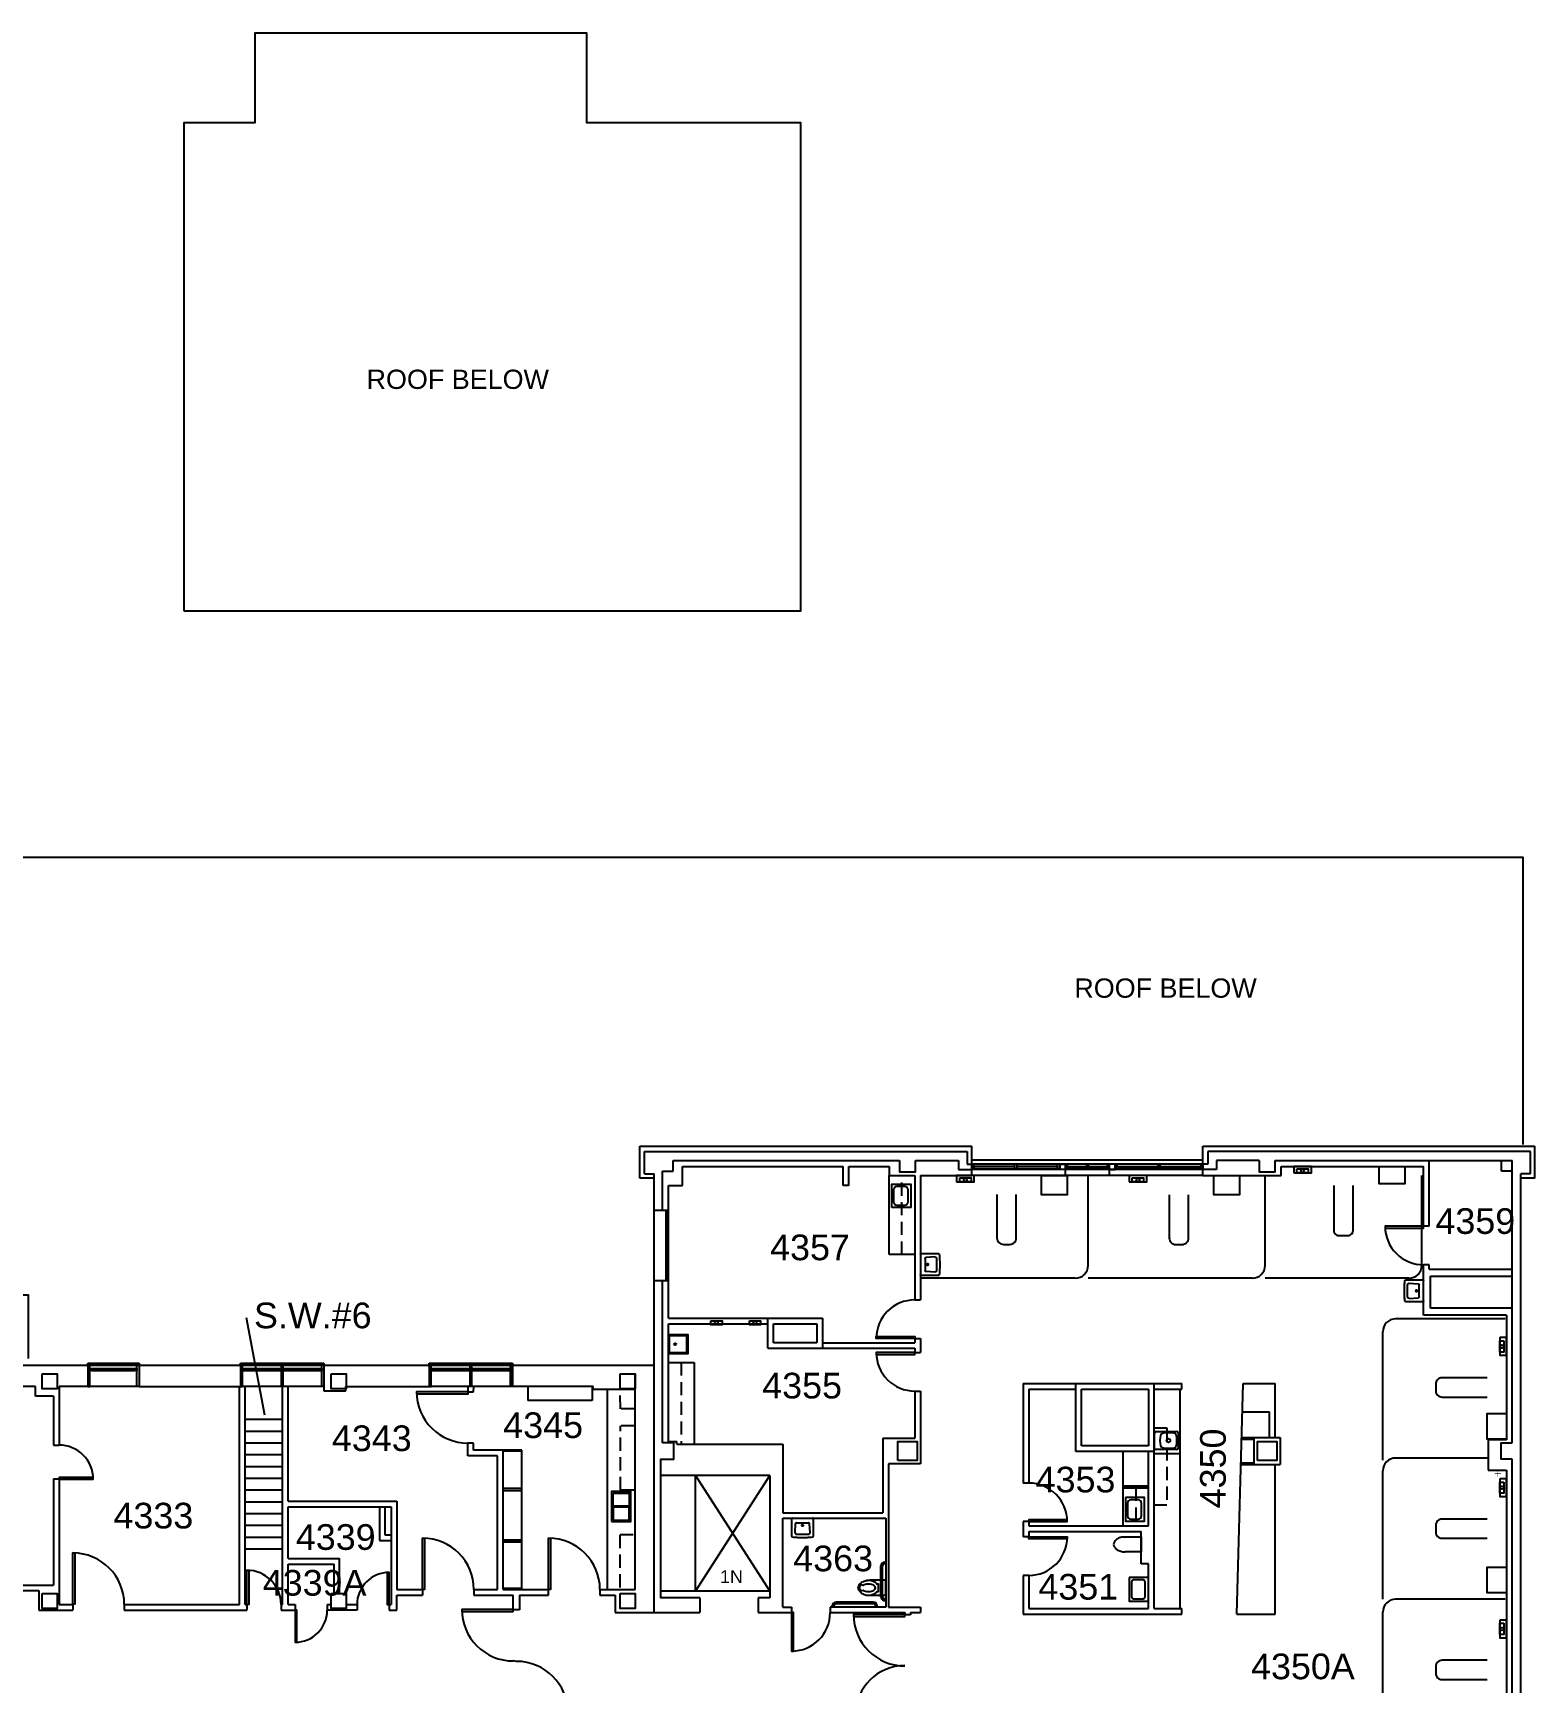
# Model space of a CAD drawing. Header units: inches. Extents: x -1050 to 5570, y -48 to 4302.
# Drawn here: x 4120 to 5524, y 2042 to 3584 of the extents above; entities that cross this region are included whole.
import ezdxf

# ---------------------------------------------------------------- set-up
doc = ezdxf.new("R2010")
doc.units = ezdxf.units.IN
doc.header["$LTSCALE"] = 98
doc.header["$MEASUREMENT"] = 0
doc.linetypes.add('HIDDEN2', pattern=[0.1875, 0.125, -0.0625])
doc.layers.get('0').update_dxf_attribs({"linetype": 'CONTINUOUS'})
for name, color, linetype in [('A-ANNO-ROOM', 4, 'CONTINUOUS'), ('A-ANNO-TEXT', 4, 'CONTINUOUS'), ('A-DOOR', 2, 'CONTINUOUS'), ('A-FLOR-CASE', 3, 'CONTINUOUS'), ('A-FLOR-CASE-UPPR', 3, 'HIDDEN2'), ('A-FLOR-PFIX', 2, 'CONTINUOUS'), ('A-FLOR-STRS', 2, 'CONTINUOUS'), ('A-GLAZ', 2, 'CONTINUOUS'), ('A-GLAZ-SILL', 1, 'CONTINUOUS'), ('A-ROOF-LEVL-THIN', 1, 'CONTINUOUS'), ('A-SHAFT', 1, 'CONTINUOUS'), ('A-WALL-FULL', 6, 'CONTINUOUS'), ('X-CLNG-TRAK', 3, 'CONTINUOUS')]:
    doc.layers.add(name, color=color, linetype=linetype)
doc.styles.add('Arial', font='arial.ttf')

# ---------------------------------------------------------------- blocks, each defined once
blk = doc.blocks.new('COL-EHMANN')
blk.add_lwpolyline([(-7, 7), (7, 7), (7, -7), (-7, -7)], close=True)
blk = doc.blocks.new('SINK-UTL')
for points in [[(0, 9), (18, 9), (18, -9), (0, -9)], [(1, 8), (17, 8), (17, -8), (1, -8)]]:
    blk.add_lwpolyline(points, close=True)
blk.add_circle((6.3, 0), 1)
blk = doc.blocks.new('LAVHC3-R')
for p, q in [((0, 8.5), (0, 27.5)), ((0.5, 28), (17.046589, 28)), ((4.25, 12.418209), (4.25, 23.581791)), ((13.416795, 25.037044), (5.19453, 24.580252)), ((15, 12.460646), (15, 23.539354)), ((17.046589, 8), (0.5, 8)), ((13.416795, 10.962956), (5.19453, 11.419748))]:
    blk.add_line(p, q)
for points in [[(0.5, 28, 0.065543), (0.351484, 27.980447, 0.087946), (0.25, 27.933013, 0.043207), (0.150571, 27.849429, 0.043207), (0.066987, 27.75, 0.087946), (0.019553, 27.648516, 0.065543), (0, 27.5)], [(5.19453, 24.580252, 0.063221), (4.908965, 24.527764, 0.085725), (4.718307, 24.428729, 0.040781), (4.53176, 24.261236, 0.040781), (4.374874, 24.065686, 0.085725), (4.286566, 23.869829, 0.063221), (4.25, 23.581791)], [(15, 23.539354, 0.050866), (14.963507, 23.897149, 0.073218), (14.877722, 24.132551, 0.028563), (14.673619, 24.463406, 0.050866), (14.530823, 24.629034, 0.050866), (14.357529, 24.762423, 0.028563), (14.015861, 24.947859, 0.073218), (13.776064, 25.020454, 0.050866), (13.416795, 25.037044)], [(17.544316, 27.547619, 0.061553), (17.513595, 27.686081, 0.084107), (17.46284, 27.777011, 0.039062), (17.379174, 27.865923, 0.039062), (17.282697, 27.940741, 0.084107), (17.187347, 27.982606, 0.061553), (17.046589, 28)], [(17.544316, 8.452381, 0.007949), (17.874775, 12.601101, 0.014949), (17.949334, 14.813166, 0.000949), (17.955385, 18, 0.000949), (17.949334, 21.186834, 0.014949), (17.874775, 23.398899, 0.007949), (17.544316, 27.547619)], [(0, 8.5, 0.065543), (0.019553, 8.351484, 0.087946), (0.066987, 8.25, 0.043207), (0.150571, 8.150571, 0.043207), (0.25, 8.066987, 0.087946), (0.351484, 8.019553, 0.065543), (0.5, 8)], [(4.25, 12.418209, 0.063221), (4.286566, 12.130171, 0.085725), (4.374874, 11.934314, 0.040781), (4.53176, 11.738764, 0.040781), (4.718307, 11.571271, 0.085725), (4.908965, 11.472236, 0.063221), (5.19453, 11.419748)], [(13.416795, 10.962956, 0.050866), (13.776064, 10.979546, 0.073218), (14.015861, 11.052141, 0.028563), (14.357529, 11.237577, 0.050866), (14.530823, 11.370966, 0.050866), (14.673619, 11.536594, 0.028563), (14.877722, 11.867449, 0.073218), (14.963507, 12.102851, 0.050866), (15, 12.460646)], [(17.046589, 8, 0.061553), (17.187347, 8.017394, 0.084107), (17.282697, 8.059259, 0.039062), (17.379174, 8.134077, 0.039062), (17.46284, 8.222989, 0.084107), (17.513595, 8.313919, 0.061553), (17.544316, 8.452381)]]:
    blk.add_lwpolyline(points, format="xyb")
blk.add_lwpolyline([(7.006515, 18.704769, -0.043661), (7.125, 18.649519, -0.043661), (7.232091, 18.574533, -0.043661), (7.324533, 18.482091, -0.043661), (7.399519, 18.375, -0.043661), (7.454769, 18.256515, -0.043661), (7.488606, 18.130236, -0.043661), (7.5, 18, -0.043661), (7.488606, 17.869764, -0.043661), (7.454769, 17.743485, -0.043661), (7.399519, 17.625, -0.043661), (7.324533, 17.517909, -0.043661), (7.232091, 17.425467, -0.043661), (7.125, 17.350481, -0.043661), (7.006515, 17.295231, -0.043661), (6.880236, 17.261394, -0.043661), (6.75, 17.25, -0.043661), (6.619764, 17.261394, -0.043661), (6.493485, 17.295231, -0.043661), (6.375, 17.350481, -0.043661), (6.267909, 17.425467, -0.043661), (6.175467, 17.517909, -0.043661), (6.100481, 17.625, -0.043661), (6.045231, 17.743485, -0.043661), (6.011394, 17.869764, -0.043661), (6, 18, -0.043661), (6.011394, 18.130236, -0.043661), (6.045231, 18.256515, -0.043661), (6.100481, 18.375, -0.043661), (6.175467, 18.482091, -0.043661), (6.267909, 18.574533, -0.043661), (6.375, 18.649519, -0.043661), (6.493485, 18.704769, -0.043661), (6.619764, 18.738606, -0.043661), (6.75, 18.75, -0.043661), (6.880236, 18.738606, -0.043661)], format="xyb", close=True)
blk = doc.blocks.new('HCT-L')
for p, q in [((-15.5, -21.1), (-15.5, -21.1)), ((-14.4, -23.8), (-14.4, -23.8))]:
    blk.add_line(p, q)
for points in [[(-11.1, -16.4, 0.022673), (-11, -14.9), (-11, 0), (-15, 0), (-18, 0), (-21, 0), (-25, 0), (-25, -14.9)], [(-18, -25.8, -0.143932), (-20.5, -25, -0.107177), (-22.9, -22.6, -0.077997), (-24.4, -19.2, -0.065232), (-25, -14.9)], [(-11.1, -16.2, 0.074934), (-11.6, -12.6, 0.085426), (-13.1, -9.7, 0.066386), (-14.4, -8.3), (-14.4, -6.7), (-21.4, -6.7), (-21.4, -8.3, 0.066386), (-22.8, -9.7, 0.085426), (-24.3, -12.6, 0.111314), (-24.7, -18)], [(-22, -23.7, 0.562484), (-21.2, -23.5), (-20.4, -21.3, 0.238976), (-20.5, -20.9, -0.08035), (-21.4, -19, -0.074934), (-21.8, -16.2, -0.074934), (-21.4, -13.4, -0.085426), (-20.4, -11.5, -0.066386), (-19.6, -10.6, -0.330534), (-16.3, -10.6, -0.066386), (-15.5, -11.5, -0.085426), (-14.5, -13.4, -0.074934), (-14.1, -16.2, -0.074934), (-14.5, -19, -0.08035), (-15.4, -20.9, 0.238976), (-15.5, -21.3), (-14.7, -23.5, 0.549653), (-13.9, -23.7)], [(-18, -24.2, -0.143932), (-19.7, -23.8, -0.059203), (-20.9, -22.8)], [(-15, -22.7, -0.063273), (-16.3, -23.8, -0.143932), (-18, -24.2)], [(-14, -23.7, -0.06085), (-15.5, -25, -0.143932), (-18, -25.8)]]:
    blk.add_lwpolyline(points, format="xyb")
for centre, radius, start, end in [((-19, -18.3), 7.43, 313.4258, 323.3275), ((-20.7, -17), 9.56, 323.3275, 342.8584), ((-23.4, -16.2), 12.4, 342.8584, 0)]:
    blk.add_arc(centre, radius, start, end)
at = {"layer": 'A-FLOR-PFIX'}
for p, q in [((-42, 0), (-42, -1)), ((-40.5, 0), (-40.5, -1)), ((-7.5, 0), (-7.5, -1)), ((-6, 0), (-6, -1)), ((-9.5, -3), (-38.5, -3)), ((-9.5, -4.5), (-38.5, -4.5)), ((-4.5, -11.5), (-4.5, -46.5)), ((-3, -11.5), (-3, -46.5)), ((0, -8), (-1, -8)), ((0, -9.5), (-1, -9.5)), ((0, -48.5), (-1, -48.5)), ((0, -50), (-1, -50))]:
    blk.add_line(p, q, dxfattribs=at)
for centre, radius, start, end in [((-38.5, -1), 3.5, 180, 270), ((-38.5, -1), 2, 180, 270), ((-9.5, -1), 3.5, 270, 0), ((-9.5, -1), 2, 270, 0), ((-1, -11.5), 3.5, 90, 180), ((-1, -11.5), 2, 90, 180), ((-1, -46.5), 3.5, 180, 270), ((-1, -46.5), 2, 180, 270)]:
    blk.add_arc(centre, radius, start, end, dxfattribs=at)
blk = doc.blocks.new('COL-NW')
blk.add_lwpolyline([(-9, -9), (-9, 9), (9, 9), (9, -9)], close=True)
blk = doc.blocks.new('HOPPER')
for points in [[(-1.5, 25.8, 0.143932), (-4, 25, 0.107177), (-6.5, 22.6, 0.077997), (-7.9, 19.2, 0.065232), (-8.5, 14.9)], [(5.4, 16.4, -0.022673), (5.5, 14.9), (5.5, 0), (1.5, 0), (-1.5, 0), (-4.5, 0), (-8.5, 0), (-8.5, 14.9)], [(2.5, 23.7, 0.06085), (1, 25, 0.143932), (-1.5, 25.8)]]:
    blk.add_lwpolyline(points, format="xyb")
for centre, radius, start, end in [((-2.5, 18.3), 7.43, 36.6725, 46.5742), ((-4.3, 17), 9.56, 17.1416, 36.6725), ((-7, 16.2), 12.4, 0, 17.1416)]:
    blk.add_arc(centre, radius, start, end)
blk = doc.blocks.new('LAV-CNTR')
blk.add_lwpolyline([(21.6, -11), (21.6, 11), (3.6, 11), (3.6, -11)], close=True)
blk.add_lwpolyline([(19.6, -6), (19.6, 6, 0.414214), (16.6, 9), (9.6, 9, 0.414214), (6.6, 6), (6.6, -6, 0.414214), (9.6, -9), (16.6, -9, 0.414214)], format="xyb", close=True)
blk = doc.blocks.new('LAV-CTR2')
for p, q in [((-8.5, 2.5), (-8.5, 21.5)), ((-7, 23), (7, 23)), ((8.5, 21.5), (8.5, 2.5)), ((7, 1), (-7, 1))]:
    blk.add_line(p, q)
blk.add_circle((0, 10.1), 1.75)
for centre, radius, start, end in [((-7, 21.5), 1.5, 90, 180), ((21.8, 9.5), 29.1, 167.3181, 189.8088), ((-4.7, 15.5), 2, 97.5232, 168.3588), ((0, -2.5), 20.6, 76.0762, 103.9238), ((4.7, 15.5), 2, 11.6412, 82.4768), ((-21.8, 9.5), 29.1, 350.1908, 12.6807), ((7, 21.5), 1.5, 0, 90), ((-7, 2.5), 1.5, 180, 270), ((-5, 4.9), 2, 189.0062, 260.5095), ((0, 20.2), 18.1, 252.9776, 287.0276), ((5, 4.9), 2, 279.4934, 350.9946), ((7, 2.5), 1.5, 270, 0)]:
    blk.add_arc(centre, radius, start, end)
blk = doc.blocks.new('LAVHC4')
for p, q in [((-9.5, 0), (9.5, 0)), ((-10, -17.046589), (-10, -0.5)), ((-7.037044, -13.416795), (-6.580252, -5.19453)), ((-5.581791, -4.25), (5.581791, -4.25)), ((-5.539354, -15), (5.539354, -15)), ((7.037044, -13.416795), (6.580252, -5.19453)), ((10, -0.5), (10, -17.046589))]:
    blk.add_line(p, q)
for points in [[(-9.5, 0, 0.065543), (-9.648516, -0.019553, 0.087946), (-9.75, -0.066987, 0.043207), (-9.849429, -0.150571, 0.043207), (-9.933013, -0.25, 0.087946), (-9.980447, -0.351484, 0.065543), (-10, -0.5)], [(10, -0.5, 0.065543), (9.980447, -0.351484, 0.087946), (9.933013, -0.25, 0.043207), (9.849429, -0.150571, 0.043207), (9.75, -0.066987, 0.087946), (9.648516, -0.019553, 0.065543), (9.5, 0)], [(-7.037044, -13.416795, 0.050866), (-7.020454, -13.776064, 0.073218), (-6.947859, -14.015861, 0.028563), (-6.762423, -14.357529, 0.050866), (-6.629034, -14.530823, 0.050866), (-6.463406, -14.673619, 0.028563), (-6.132551, -14.877722, 0.073218), (-5.897149, -14.963507, 0.050866), (-5.539354, -15)], [(-5.581791, -4.25, 0.063221), (-5.869829, -4.286566, 0.085725), (-6.065686, -4.374874, 0.040781), (-6.261236, -4.53176, 0.040781), (-6.428729, -4.718307, 0.085725), (-6.527764, -4.908965, 0.063221), (-6.580252, -5.19453)], [(5.539354, -15, 0.050866), (5.897149, -14.963507, 0.073218), (6.132551, -14.877722, 0.028563), (6.463406, -14.673619, 0.050866), (6.629034, -14.530823, 0.050866), (6.762423, -14.357529, 0.028563), (6.947859, -14.015861, 0.073218), (7.020454, -13.776064, 0.050866), (7.037044, -13.416795)], [(6.580252, -5.19453, 0.063221), (6.527764, -4.908965, 0.085725), (6.428729, -4.718307, 0.040781), (6.261236, -4.53176, 0.040781), (6.065686, -4.374874, 0.085725), (5.869829, -4.286566, 0.063221), (5.581791, -4.25)], [(-10, -17.046589, 0.061553), (-9.982606, -17.187347, 0.084107), (-9.940741, -17.282697, 0.039062), (-9.865923, -17.379174, 0.039062), (-9.777011, -17.46284, 0.084107), (-9.686081, -17.513595, 0.061553), (-9.547619, -17.544316)], [(-9.547619, -17.544316, 0.007949), (-5.398899, -17.874775, 0.014949), (-3.186834, -17.949334, 0.000949), (0, -17.955385, 0.000949), (3.186834, -17.949334, 0.014949), (5.398899, -17.874775, 0.007949), (9.547619, -17.544316)], [(9.547619, -17.544316, 0.061553), (9.686081, -17.513595, 0.084107), (9.777011, -17.46284, 0.039062), (9.865923, -17.379174, 0.039062), (9.940741, -17.282697, 0.084107), (9.982606, -17.187347, 0.061553), (10, -17.046589)]]:
    blk.add_lwpolyline(points, format="xyb")
blk.add_lwpolyline([(0.704769, -7.006515, -0.043661), (0.649519, -7.125, -0.043661), (0.574533, -7.232091, -0.043661), (0.482091, -7.324533, -0.043661), (0.375, -7.399519, -0.043661), (0.256515, -7.454769, -0.043661), (0.130236, -7.488606, -0.043661), (0, -7.5, -0.043661), (-0.130236, -7.488606, -0.043661), (-0.256515, -7.454769, -0.043661), (-0.375, -7.399519, -0.043661), (-0.482091, -7.324533, -0.043661), (-0.574533, -7.232091, -0.043661), (-0.649519, -7.125, -0.043661), (-0.704769, -7.006515, -0.043661), (-0.738606, -6.880236, -0.043661), (-0.75, -6.75, -0.043661), (-0.738606, -6.619764, -0.043661), (-0.704769, -6.493485, -0.043661), (-0.649519, -6.375, -0.043661), (-0.574533, -6.267909, -0.043661), (-0.482091, -6.175467, -0.043661), (-0.375, -6.100481, -0.043661), (-0.256515, -6.045231, -0.043661), (-0.130236, -6.011394, -0.043661), (0, -6, -0.043661), (0.130236, -6.011394, -0.043661), (0.256515, -6.045231, -0.043661), (0.375, -6.100481, -0.043661), (0.482091, -6.175467, -0.043661), (0.574533, -6.267909, -0.043661), (0.649519, -6.375, -0.043661), (0.704769, -6.493485, -0.043661), (0.738606, -6.619764, -0.043661), (0.75, -6.75, -0.043661), (0.738606, -6.880236, -0.043661)], format="xyb", close=True)
blk = doc.blocks.new('RO-OUTLET')
for points in [[(-11.25, -6), (5.25, -6), (5.25, 0), (-11.25, 0)], [(-8.25, -2.25), (2.25, -2.25), (2.25, -6), (-8.25, -6)]]:
    blk.add_lwpolyline(points, close=True)
blk.add_circle((-3, -4.125), 1.5)
blk = doc.blocks.new('*U47')
for p, q in [((0, 0), (0, 0)), ((-48, 0), (-48, 0))]:
    blk.add_line(p, q)
blk.add_lwpolyline([(0, 0), (0, -48), (-1.75, -48), (-1.75, 0)], close=True)
blk.add_arc((0, 0), 48, 180, 270)
blk = doc.blocks.new('*U48')
for p, q in [((0, 0), (0, 0)), ((-32, 0), (-32, 0))]:
    blk.add_line(p, q)
blk.add_lwpolyline([(0, 0), (0, 32), (-1.75, 32), (-1.75, 0)], close=True)
blk.add_arc((0, 0), 32, 90, 180)
blk = doc.blocks.new('*U49')
for p, q in [((0, 0), (0, 0)), ((-32, 0), (-32, 0))]:
    blk.add_line(p, q)
blk.add_lwpolyline([(0, 0), (0, -32), (-1.75, -32), (-1.75, 0)], close=True)
blk.add_arc((0, 0), 32, 180, 270)
blk = doc.blocks.new('*U50')
for p, q in [((0, 0), (0, 0)), ((-30, 0), (-30, 0))]:
    blk.add_line(p, q)
blk.add_lwpolyline([(0, 0), (0, 30), (-1.75, 30), (-1.75, 0)], close=True)
blk.add_arc((0, 0), 30, 90, 180)
blk = doc.blocks.new('*U51')
for p, q in [((0, 0), (0, 0)), ((30, 0), (30, 0))]:
    blk.add_line(p, q)
blk.add_lwpolyline([(0, 0), (0, -30), (1.75, -30), (1.75, 0)], close=True)
blk.add_arc((0, 0), 30, 270, 0)
blk = doc.blocks.new('*U58')
for p, q in [((0, 0), (0, 0)), ((-48, 0), (-48, 0))]:
    blk.add_line(p, q)
blk.add_lwpolyline([(0, 0), (0, 48), (-1.75, 48), (-1.75, 0)], close=True)
blk.add_arc((0, 0), 48, 90, 180)
blk = doc.blocks.new('*U59')
for p, q in [((0, 0), (0, 0)), ((48, 0), (48, 0))]:
    blk.add_line(p, q)
blk.add_lwpolyline([(0, 0), (0, -48), (1.75, -48), (1.75, 0)], close=True)
blk.add_arc((0, 0), 48, 270, 0)
blk = doc.blocks.new('*U61')
for p, q in [((0, 0), (0, 0)), ((-36, 0), (-36, 0))]:
    blk.add_line(p, q)
blk.add_lwpolyline([(0, 0), (0, 36), (-1.75, 36), (-1.75, 0)], close=True)
blk.add_arc((0, 0), 36, 90, 180)
blk = doc.blocks.new('*U62')
for p, q in [((0, 0), (0, 0)), ((-46, 0), (-46, 0))]:
    blk.add_line(p, q)
blk.add_lwpolyline([(0, 0), (0, -46), (-1.75, -46), (-1.75, 0)], close=True)
blk.add_arc((0, 0), 46, 180, 270)
blk = doc.blocks.new('*U71')
for p, q in [((0, 0), (0, 0)), ((36, 0), (36, 0))]:
    blk.add_line(p, q)
blk.add_lwpolyline([(0, 0), (0, 36), (1.75, 36), (1.75, 0)], close=True)
blk.add_arc((0, 0), 36, 0, 90)
blk = doc.blocks.new('*U75')
for p, q in [((0, 0), (0, 0)), ((-36, 0), (-36, 0))]:
    blk.add_line(p, q)
blk.add_lwpolyline([(0, 0), (0, 36), (-1.75, 36), (-1.75, 0)], close=True)
blk.add_arc((0, 0), 36, 90, 180)
blk = doc.blocks.new('*U63')
for p, q in [((0, 0), (0, 0)), ((-36, 0), (-36, 0))]:
    blk.add_line(p, q)
blk.add_lwpolyline([(0, 0), (0, -36), (-1.75, -36), (-1.75, 0)], close=True)
blk.add_arc((0, 0), 36, 180, 270)
blk = doc.blocks.new('*U70')
for p, q in [((0, 0), (0, 0)), ((36, 0), (36, 0))]:
    blk.add_line(p, q)
blk.add_lwpolyline([(0, 0), (0, -36), (1.75, -36), (1.75, 0)], close=True)
blk.add_arc((0, 0), 36, 270, 0)

msp = doc.modelspace()

# ---------------------------------------------------------------- linework, layer by layer
at = {"layer": 'A-ANNO-ROOM'}
msp.add_line((4319.2, 2384.1), (4336.4, 2292.9), dxfattribs=at)
at = {"layer": 'A-DOOR'}
msp.add_line((4571.9, 2062.6), (4568.7, 2063), dxfattribs=at)
at = {"layer": 'A-FLOR-CASE'}
for p, q in [((5492.3, 2520.7), (5492.3, 2530.7)), ((4920, 2442.7), (4920, 2516.7)), ((5502.3, 2520.7), (5492.3, 2520.7)), ((4944, 2442.7), (4920, 2442.7)), ((4713.8, 2341.9), (4737.8, 2341.9)), ((4737.8, 2341.9), (4737.8, 2265.7)), ((4582.4, 2319.4), (4582.4, 2306.3)), ((4642.4, 2319.3), (4642.4, 2306.3)), ((4656.9, 2129.7), (4656.9, 2316.9)), ((5191.6, 2317), (5191.6, 2111.9)), ((5244.8, 2106.7), (5250.8, 2322.3)), ((5250.8, 2322.3), (5280.8, 2322.3)), ((5280.8, 2271.7), (5280.8, 2322.3)), ((4642.4, 2306.3), (4582.4, 2306.3)), ((5250, 2295.7), (5275.5, 2295.7)), ((5275.5, 2271.7), (5275.5, 2295.7)), ((4576.8, 2260), (4559.3, 2260)), ((4576.8, 2259), (4559.3, 2259)), ((4576.8, 2129.7), (4576.8, 2260)), ((5138.4, 2258.8), (5138.4, 2189.2)), ((5167.6, 2257), (5191.6, 2257)), ((5280.8, 2106.7), (5280.8, 2246.7)), ((4576.8, 2224), (4559.3, 2224)), ((4576.8, 2222), (4559.3, 2222)), ((5138.4, 2226.8), (5162.4, 2226.8)), ((5138.4, 2224.8), (5162.4, 2224.8)), ((4576.8, 2176), (4559.3, 2176)), ((4576.8, 2174), (4559.3, 2174)), ((4576.8, 2130.7), (4559.3, 2130.7)), ((5244.8, 2106.7), (5280.8, 2106.7))]:
    msp.add_line(p, q, dxfattribs=at)
for points in [[(5062.3, 2516.7), (5086.3, 2516.7), (5086.3, 2498.7), (5062.3, 2498.7)], [(5223.3, 2516.7), (5247.3, 2516.7), (5247.3, 2498.7), (5223.3, 2498.7)], [(5377.8, 2525.2), (5401.8, 2525.2), (5401.8, 2508.9), (5377.8, 2508.9)], [(5496.8, 2294.3), (5496.8, 2270.3), (5478.8, 2270.3), (5478.8, 2294.3)], [(5496.8, 2150.6), (5496.8, 2126.6), (5478.8, 2126.6), (5478.8, 2150.6)]]:
    msp.add_lwpolyline(points, close=True, dxfattribs=at)
at = {"layer": 'A-FLOR-CASE-UPPR'}
for p, q in [((4932, 2442.7), (4932, 2516.7)), ((4725.8, 2341.9), (4725.8, 2265.7)), ((4668.9, 2298.7), (4668.8, 2316.9)), ((4681.9, 2298.7), (4668.9, 2298.7)), ((4668.9, 2222.7), (4668.9, 2282.7)), ((4681.9, 2282.7), (4668.9, 2282.7)), ((5167.6, 2281), (5179.6, 2281)), ((5179.6, 2281), (5179.6, 2209)), ((4681.9, 2222.7), (4668.9, 2222.7)), ((5150.4, 2224.8), (5150.4, 2189.2)), ((5167.6, 2209), (5179.6, 2209)), ((4668.7, 2131.7), (4668.7, 2181.2)), ((4668.7, 2181.2), (4681.9, 2181.2))]:
    msp.add_line(p, q, dxfattribs=at)
at = {"layer": 'A-FLOR-PFIX'}
for points in [[(4753.4, 2380.9), (4763.9, 2380.9), (4763.9, 2377.2), (4753.4, 2377.2)], [(4789.4, 2380.9), (4799.9, 2380.9), (4799.9, 2377.2), (4789.4, 2377.2)], [(4660.5, 2193.2), (4678.5, 2193.2), (4678.5, 2221.2), (4660.5, 2221.2)], [(4662, 2219.7), (4677, 2219.7), (4677, 2207.7), (4662, 2207.7)], [(4662, 2194.7), (4677, 2194.7), (4677, 2206.6), (4662, 2206.6)]]:
    msp.add_lwpolyline(points, close=True, dxfattribs=at)
at = {"layer": 'A-FLOR-PFIX', "const_width": 0.5}
for points in [[(5485.8, 2238.3), (5491.8, 2238.3)], [(5488.8, 2241.3), (5488.8, 2235.3)]]:
    msp.add_lwpolyline(points, dxfattribs=at)
at = {"layer": 'A-FLOR-PFIX'}
for centre in [(4758.6, 2379.1), (4794.6, 2379.1)]:
    msp.add_circle(centre, 1.5, dxfattribs=at)
at = {"layer": 'A-FLOR-STRS'}
for p, q in [((4353.3, 2288.5), (4318.3, 2288.5)), ((4353.3, 2277.5), (4318.3, 2277.5)), ((4353.3, 2266.5), (4318.3, 2266.5)), ((4353.3, 2255.5), (4318.3, 2255.5)), ((4353.3, 2244.5), (4318.3, 2244.5)), ((4353.3, 2233.5), (4318.3, 2233.5)), ((4353.3, 2222.5), (4318.3, 2222.5)), ((4353.3, 2211.5), (4318.3, 2211.5)), ((4353.3, 2200.5), (4318.3, 2200.5)), ((4353.3, 2189.5), (4318.3, 2189.5)), ((4353.3, 2178.5), (4318.3, 2178.5)), ((4353.3, 2167.5), (4318.3, 2167.5))]:
    msp.add_line(p, q, dxfattribs=at)
at = {"layer": 'A-GLAZ'}
for p, q in [((4997.3, 2527.2), (4997.3, 2522.2)), ((4997.3, 2523.2), (5079.5, 2523.2)), ((5213.3, 2522.2), (4997.3, 2522.2)), ((4999.3, 2527.2), (4999.3, 2523.2)), ((5037.4, 2525.2), (4999.3, 2525.2)), ((5039.4, 2527.2), (5039.4, 2523.2)), ((5077.5, 2525.2), (5039.4, 2525.2)), ((5079.5, 2527.2), (5079.5, 2523.2)), ((5086.7, 2523.2), (5086.7, 2527.2)), ((5086.7, 2525.2), (5104.3, 2525.2)), ((5104.3, 2527.2), (5104.3, 2523.2)), ((5106.3, 2525.2), (5123.8, 2525.2)), ((5123.8, 2527.2), (5123.8, 2523.2)), ((5133.1, 2523.2), (5133.1, 2527.2)), ((5133.1, 2525.2), (5171.2, 2525.2)), ((5171.2, 2527.2), (5171.2, 2523.2)), ((5173.2, 2525.2), (5211.3, 2525.2)), ((5211.3, 2527.2), (5211.3, 2523.2)), ((5213.3, 2527.2), (5213.3, 2522.2)), ((4713.8, 2482.7), (4711.3, 2482.7)), ((4712.5, 2452.2), (4712.5, 2482.7)), ((4713.8, 2450.7), (4711.3, 2450.7)), ((4712.5, 2450.7), (4712.5, 2420.2)), ((4171.1, 2341.4), (4219.1, 2341.4)), ((4171.1, 2339.4), (4171.1, 2341.4)), ((4173.1, 2339.4), (4217.1, 2339.4)), ((4175.1, 2336.4), (4215.1, 2336.4)), ((4175.1, 2335.4), (4215.1, 2335.4)), ((4175.1, 2334.4), (4215.1, 2334.4)), ((4219.1, 2341.4), (4219.1, 2339.4)), ((4313.8, 2339.4), (4313.8, 2341.4)), ((4313.8, 2341.4), (4391.8, 2341.4)), ((4315.8, 2339.4), (4351.8, 2339.4)), ((4315.8, 2336.4), (4351.8, 2336.4)), ((4315.8, 2334.4), (4351.8, 2334.4)), ((4317.8, 2335.4), (4349.8, 2335.4)), ((4353.8, 2339.4), (4389.8, 2339.4)), ((4353.8, 2336.4), (4389.8, 2336.4)), ((4353.8, 2334.4), (4389.8, 2334.4)), ((4355.8, 2335.4), (4387.8, 2335.4)), ((4391.8, 2341.4), (4391.8, 2339.4)), ((4490.2, 2339.4), (4490.2, 2341.4)), ((4490.2, 2341.4), (4568.2, 2341.4)), ((4492.2, 2339.4), (4528.2, 2339.4)), ((4492.2, 2336.4), (4528.2, 2336.4)), ((4492.2, 2334.4), (4528.2, 2334.4)), ((4494.2, 2335.4), (4526.2, 2335.4)), ((4530.2, 2339.4), (4566.2, 2339.4)), ((4530.2, 2336.4), (4566.2, 2336.4)), ((4530.2, 2334.4), (4566.2, 2334.4)), ((4532.2, 2335.4), (4564.2, 2335.4)), ((4568.2, 2341.4), (4568.2, 2339.4))]:
    msp.add_line(p, q, dxfattribs=at)
for points in [[(5213.3, 2527.2), (4997.3, 2527.2)], [(5037.4, 2523.2), (5037.4, 2527.2)], [(5077.5, 2523.2), (5077.5, 2527.2)], [(5084.7, 2527.2), (5084.7, 2523.2), (5125.8, 2523.2)], [(5106.3, 2523.2), (5106.3, 2527.2)], [(5125.8, 2523.2), (5125.8, 2527.2)], [(5131.1, 2527.2), (5131.1, 2523.2), (5213.3, 2523.2)], [(5173.2, 2523.2), (5173.2, 2527.2)], [(4711.3, 2484.2), (4711.3, 2418.7), (4713.8, 2418.7), (4713.8, 2484.2)], [(4711.3, 2484.2), (4713.8, 2484.2), (4713.8, 2484.2)], [(4711.3, 2452.2), (4713.8, 2452.2), (4713.8, 2452.2)], [(4711.3, 2420.2), (4713.8, 2420.2), (4713.8, 2420.2)]]:
    msp.add_lwpolyline(points, dxfattribs=at)
at = {"layer": 'A-GLAZ-SILL'}
for p, q in [((5213.3, 2516.7), (4997.3, 2516.7)), ((4217.1, 2319.4), (4173.1, 2319.4)), ((4351.8, 2319.4), (4315.8, 2319.4)), ((4389.8, 2319.4), (4353.8, 2319.4)), ((4528.2, 2319.4), (4492.2, 2319.4)), ((4566.2, 2319.4), (4530.2, 2319.4))]:
    msp.add_line(p, q, dxfattribs=at)
at = {"layer": 'A-ROOF-LEVL-THIN'}
msp.add_lwpolyline([(4260.9, 3044.4), (4837.4, 3044.4), (4837.4, 3500.4), (4637.4, 3500.4), (4637.4, 3584.4), (4327.4, 3584.4), (4327.4, 3500.4), (4260.9, 3500.4)], close=True, dxfattribs=at)
msp.add_lwpolyline([(5512.5, 2545.7), (5512.5, 2813.9), (3977.2, 2813.9), (3977.2, 2405.2), (4115.4, 2405.2), (4115.4, 2345.7)], dxfattribs=at)
at = {"layer": 'A-SHAFT'}
for p, q in [((4739, 2128.1), (4739, 2236.2)), ((4739, 2236.2), (4808.6, 2128.1)), ((4739, 2128.1), (4808.6, 2236.2))]:
    msp.add_line(p, q, dxfattribs=at)
at = {"layer": 'A-WALL-FULL'}
for p, q in [((4687, 2544.2), (4997.3, 2544.2)), ((4687, 2514.2), (4687, 2544.2)), ((4691.3, 2539.2), (4992.8, 2539.2)), ((4691.3, 2518.2), (4691.3, 2539.2)), ((4718.3, 2530.7), (4929.8, 2530.7)), ((4718.3, 2520.7), (4718.3, 2530.7)), ((4944.8, 2530.7), (4984.8, 2530.7)), ((4984.8, 2530.7), (4984.8, 2522.2)), ((4992.8, 2539.2), (4992.8, 2527.2)), ((4997.3, 2516.7), (4997.3, 2544.2)), ((4997.3, 2531.2), (5213.3, 2531.2)), ((5213.3, 2544.2), (5523.5, 2544.2)), ((5213.3, 2516.7), (5213.3, 2544.2)), ((5519.3, 2539.2), (5217.8, 2539.2)), ((5217.8, 2539.2), (5217.8, 2527.2)), ((5265.8, 2530.7), (5225.8, 2530.7)), ((5225.8, 2530.7), (5225.8, 2522.2)), ((5280.8, 2530.7), (5502.3, 2530.7)), ((5424.8, 2469.2), (5424.8, 2530.7)), ((5502.3, 2266.7), (5502.3, 2530.7)), ((5519.3, 2518.2), (5519.3, 2539.2)), ((5523.5, 2514.2), (5523.5, 2544.2)), ((4700.3, 2514.2), (4687, 2514.2)), ((4691.3, 2518.2), (4700.3, 2518.2)), ((4700.3, 2108.2), (4700.3, 2518.2)), ((4708.3, 2520.7), (4718.3, 2520.7)), ((4727, 2525.2), (4877, 2525.2)), ((4727, 2507.2), (4727, 2525.2)), ((4877, 2507.2), (4877, 2525.2)), ((4882.3, 2525.2), (4920, 2525.2)), ((4882.3, 2507.2), (4882.3, 2525.2)), ((4920, 2525.2), (4920, 2516.7)), ((4920, 2516.7), (4944, 2516.7)), ((4944, 2516.7), (4944, 2400.4)), ((4949.3, 2516.7), (4997.3, 2516.7)), ((4949.3, 2516.7), (4949.3, 2400.4)), ((4984.8, 2522.2), (4997.3, 2522.2)), ((4992.8, 2527.2), (4997.3, 2527.2)), ((5084.7, 2516.7), (5084.7, 2527.2)), ((5125.8, 2516.7), (5125.8, 2527.2)), ((5217.8, 2527.2), (5213.3, 2527.2)), ((5225.8, 2522.2), (5213.3, 2522.2)), ((5213.3, 2516.7), (5286.3, 2516.7)), ((5286.3, 2525.2), (5419.5, 2525.2)), ((5286.3, 2516.7), (5286.3, 2525.2)), ((5419.5, 2469.2), (5419.5, 2525.2)), ((5510.3, 650.2), (5510.3, 2518.2)), ((5519.3, 2518.2), (5510.3, 2518.2)), ((5523.5, 2514.2), (5510.3, 2514.2)), ((4713.8, 2484.2), (4713.8, 2507.2)), ((4713.8, 2507.2), (4727, 2507.2)), ((4882.3, 2507.2), (4877, 2507.2)), ((4700.3, 2484.2), (4713.8, 2484.2)), ((5424.8, 2469.2), (5419.5, 2469.2)), ((5419.5, 2386.2), (5419.5, 2433.2)), ((5424.8, 2433.2), (5419.5, 2433.2)), ((5424.8, 2429.2), (5424.8, 2433.2)), ((5424.8, 2429.2), (5502.3, 2429.2)), ((5426, 2422.7), (5502.3, 2422.7)), ((5426, 2392.7), (5426, 2422.7)), ((4700.3, 2418.7), (4713.8, 2418.7)), ((4713.8, 2383.2), (4713.8, 2418.7)), ((4944, 2400.4), (4949.3, 2400.4)), ((5502.3, 2392.7), (5426, 2392.7)), ((4713.8, 2383.2), (4857.6, 2383.2)), ((4713.8, 2268.2), (4713.8, 2377.9)), ((4713.8, 2377.9), (4806.6, 2377.9)), ((4806.6, 2355.2), (4806.6, 2383.2)), ((4811.9, 2360.4), (4811.9, 2377.9)), ((4811.9, 2377.9), (4852.4, 2377.9)), ((4852.4, 2377.9), (4852.4, 2360.4)), ((4857.6, 2383.2), (4857.6, 2355.2)), ((5496.8, 2386.2), (5419.5, 2386.2)), ((5496.8, 2386.2), (5496.8, 2269.7)), ((4852.4, 2360.4), (4811.9, 2360.4)), ((4857.6, 2360.4), (4944, 2360.4)), ((4944, 2364.4), (4944, 2360.4)), ((4944, 2364.4), (4949.3, 2364.4)), ((4949.3, 2364.4), (4949.3, 2351.2)), ((4806.6, 2355.2), (4944, 2355.2)), ((4944, 2355.2), (4944, 2351.2)), ((4944, 2351.2), (4949.3, 2351.2)), ((4171.1, 2339.4), (4171.1, 2319.4)), ((4219.1, 2339.4), (4219.1, 2319.4)), ((4315.8, 2319.4), (4315.8, 2339.4)), ((4391.8, 2339.4), (4391.8, 2315.4)), ((4492.2, 2319.4), (4492.2, 2339.4)), ((4568.2, 2339.4), (4568.2, 2319.4)), ((4568.2, 2319.4), (4568.2, 2339.4)), ((4682.7, 2129.7), (4682.7, 2331)), ((4122.3, 2310.4), (4122.3, 2319.4)), ((4171.1, 2319.4), (4144.5, 2319.4)), ((4144.5, 2319.4), (4144.5, 2264.8)), ((4219.1, 2319.4), (4315.8, 2319.4)), ((4313, 2115.7), (4313, 2319.4)), ((4318.3, 2115.7), (4318.3, 2319.4)), ((4355.4, 2319.4), (4350.1, 2319.4)), ((4353.3, 2115.7), (4353.3, 2319.4)), ((4358.5, 2212.2), (4358.5, 2319.4)), ((4391.8, 2315.4), (4412.4, 2315.4)), ((4412.4, 2319.4), (4492.2, 2319.4)), ((4412.4, 2315.4), (4412.4, 2319.4)), ((4531.8, 2319.4), (4526.5, 2319.4)), ((4526.5, 2314.5), (4526.5, 2319.4)), ((4526.5, 2314.5), (4531.7, 2314.5)), ((4531.7, 2314.5), (4531.8, 2319.4)), ((4643.3, 2316.9), (4643.3, 2319.4)), ((4944, 2315.2), (4944, 2271.2)), ((4944, 2315.2), (4949.3, 2315.2)), ((4949.3, 2315.2), (4949.3, 2247.2)), ((5045.3, 2322.3), (5045.3, 2229.2)), ((5045.3, 2322.3), (5193.6, 2322.3)), ((5050.5, 2317), (5050.5, 2229.2)), ((5050.5, 2317), (5094.6, 2317)), ((5094.6, 2258.8), (5094.6, 2322.3)), ((5099.9, 2317), (5162.4, 2317)), ((5099.9, 2264), (5099.9, 2317)), ((5162.4, 2317), (5162.4, 2264)), ((5167.6, 2111.9), (5167.6, 2322.3)), ((5167.6, 2317), (5193.6, 2317)), ((5193.6, 2317), (5193.6, 2322.3)), ((4139.3, 2310.4), (4122.3, 2310.4)), ((4139.3, 2310.4), (4139.3, 2264.8)), ((4713.8, 2268.2), (4721.6, 2268.2)), ((4721.6, 2265.7), (4721.6, 2268.2)), ((4914, 2271.2), (4914, 2201.4)), ((4914, 2271.2), (4944, 2271.2)), ((5249.3, 2271.7), (5285.3, 2271.7)), ((5249.3, 2270.2), (5260.8, 2270.2)), ((5260.8, 2271.7), (5260.8, 2246.7)), ((5285.3, 2271.7), (5285.3, 2246.7)), ((5479.8, 2269.7), (5479.8, 2241.3)), ((5496.8, 2269.7), (5479.8, 2269.7)), ((4139.3, 2264.8), (4144.5, 2264.8)), ((4526.4, 2254.7), (4526.4, 2266.5)), ((4531.6, 2266.5), (4526.4, 2266.5)), ((4554.1, 2254.7), (4526.4, 2254.7)), ((4531.6, 2260), (4531.6, 2266.5)), ((4559.3, 2260), (4531.6, 2260)), ((4554.1, 2129.7), (4554.1, 2254.7)), ((4559.3, 2129.7), (4559.3, 2260)), ((4721.6, 2265.7), (4820.6, 2265.7)), ((4820.6, 2265.7), (4820.6, 2201.4)), ((5167.6, 2258.8), (5094.6, 2258.8)), ((5162.4, 2264), (5099.9, 2264)), ((5162.4, 2189.2), (5162.4, 2258.8)), ((5502.3, 1996.7), (5502.3, 2251.7)), ((4808.6, 2236.2), (4706.7, 2236.2)), ((4808.6, 2236.2), (4808.6, 2122.1)), ((4919.3, 2247.2), (4919.3, 2113.4)), ((4949.3, 2247.2), (4919.3, 2247.2)), ((5248.7, 2248.2), (5260.8, 2248.2)), ((5248.7, 2246.7), (5285.3, 2246.7)), ((5479.8, 2241.3), (5496.8, 2241.3)), ((5496.8, 2241.3), (5496.8, 1999.7)), ((4139.3, 2233.1), (4139.3, 2133.9)), ((4139.3, 2233.1), (4144.5, 2233.1)), ((4144.5, 2233.1), (4144.5, 2115.7)), ((5050.5, 2229.2), (5045.3, 2229.2)), ((4358.5, 2212.2), (4460, 2212.2)), ((4358.5, 2158.7), (4358.5, 2206.9)), ((4358.5, 2206.9), (4454.7, 2206.9)), ((4443.7, 2206.9), (4443.7, 2175.7)), ((4448.7, 2206.9), (4448.7, 2180.7)), ((4454.7, 2206.9), (4454.7, 2115.7)), ((4460, 2212.2), (4460, 2129.7)), ((4820.6, 2201.4), (4914, 2201.4)), ((4820.6, 2113.4), (4820.6, 2196.4)), ((4820.6, 2196.4), (4916.9, 2196.4)), ((4916.9, 2196.4), (4916.9, 2113.4)), ((5045.3, 2193.2), (5045.3, 2178.9)), ((5050.5, 2193.2), (5045.3, 2193.2)), ((5050.5, 2193.2), (5050.5, 2189.2)), ((4443.7, 2175.7), (4454.7, 2175.7)), ((4448.7, 2180.7), (4454.7, 2180.7)), ((5050.5, 2178.9), (5045.3, 2178.9)), ((5050.5, 2189.2), (5162.4, 2189.2)), ((5050.5, 2183.9), (5155.6, 2183.9)), ((5050.5, 2183.9), (5050.5, 2178.9)), ((5155.6, 2153.9), (5155.6, 2183.9)), ((4358.5, 2158.7), (4406.5, 2158.7)), ((4358.5, 2115.7), (4358.5, 2153.5)), ((4358.5, 2153.5), (4401.3, 2153.5)), ((4401.3, 2126.1), (4401.3, 2153.5)), ((4406.5, 2126.1), (4406.5, 2158.7)), ((5162.4, 2153.9), (5155.6, 2153.9)), ((5162.4, 2111.9), (5162.4, 2153.9)), ((4088.8, 2133.9), (4139.3, 2133.9)), ((4094, 2128.7), (4125.5, 2128.7)), ((4125.5, 2128.7), (4125.5, 2110.4)), ((4460, 2129.7), (4484, 2129.7)), ((4484, 2129.7), (4484, 2124.4)), ((4532, 2129.7), (4532, 2124.4)), ((4532, 2129.7), (4554.1, 2129.7)), ((4559.3, 2129.7), (4601.8, 2129.7)), ((4601.8, 2124.4), (4601.8, 2129.7)), ((4649.8, 2129.7), (4649.8, 2124.4)), ((4649.8, 2129.7), (4682.7, 2129.7)), ((4808.6, 2128.1), (4706.7, 2128.1)), ((5045.3, 2142.9), (5045.3, 2106.7)), ((5050.5, 2142.9), (5045.3, 2142.9)), ((5050.5, 2142.9), (5050.5, 2111.9)), ((4144.5, 2115.7), (4157.2, 2115.7)), ((4157.3, 2115.7), (4157.3, 2110.4)), ((4205.2, 2115.7), (4313, 2115.7)), ((4205.2, 2115.7), (4205.2, 2110.4)), ((4318.3, 2115.7), (4319.8, 2115.7)), ((4319.8, 2115.7), (4319.8, 2110.4)), ((4351.8, 2115.7), (4353.3, 2115.7)), ((4351.8, 2115.7), (4351.8, 2110.4)), ((4358.5, 2115.7), (4364.9, 2115.7)), ((4364.9, 2115.7), (4364.9, 2110.4)), ((4394.9, 2115.7), (4394.9, 2110.4)), ((4394.9, 2115.7), (4398.7, 2115.7)), ((4412.7, 2115.7), (4422.8, 2115.7)), ((4422.8, 2115.7), (4422.8, 2110.4)), ((4452.8, 2115.7), (4452.8, 2110.4)), ((4452.8, 2115.7), (4454.7, 2115.7)), ((4460, 2110.4), (4460, 2124.4)), ((4460, 2124.4), (4484, 2124.4)), ((4532, 2124.4), (4568.7, 2124.4)), ((4568.7, 2110.9), (4568.7, 2124.4)), ((4574.7, 2124.4), (4601.8, 2124.4)), ((4574.7, 2124.4), (4574.7, 2110.9)), ((4649.8, 2124.4), (4664, 2124.4)), ((4664, 2124.4), (4664, 2108.2)), ((4743.1, 2122.1), (4743.1, 2108.2)), ((4797.6, 2122.1), (4797.6, 2108.2)), ((4808.6, 2122.1), (4797.6, 2122.1)), ((4820.6, 2113.4), (4828.9, 2113.4)), ((4828.9, 2113.4), (4828.9, 2108.2)), ((4864.9, 2113.4), (4864.9, 2108.2)), ((4916.9, 2113.4), (4864.9, 2113.4)), ((4919.3, 2113.4), (4949.3, 2113.4)), ((4949.3, 2113.4), (4949.3, 2108.2)), ((4125.5, 2110.4), (4157.3, 2110.4)), ((4205.2, 2110.4), (4319.8, 2110.4)), ((4351.8, 2110.4), (4364.9, 2110.4)), ((4422.8, 2110.4), (4394.9, 2110.4)), ((4452.8, 2110.4), (4460, 2110.4)), ((4574.7, 2110.9), (4568.7, 2110.9)), ((4664, 2108.2), (4743.1, 2108.2)), ((4797.6, 2108.2), (4828.9, 2108.2)), ((4864.9, 2108.2), (4934.7, 2108.2)), ((4934.7, 2108.2), (4934.7, 2106.2)), ((4939.9, 2106.2), (4934.7, 2106.2)), ((4939.9, 2108.2), (4949.3, 2108.2)), ((4939.9, 2108.2), (4939.9, 2106.2)), ((5045.3, 2106.7), (5193.6, 2106.7)), ((5050.5, 2111.9), (5162.4, 2111.9)), ((5167.6, 2111.9), (5193.6, 2111.9)), ((5193.6, 2106.7), (5193.6, 2111.9))]:
    msp.add_line(p, q, dxfattribs=at)
for points in [[(4929.8, 2530.7), (4929.8, 2520.2), (4944.8, 2520.2), (4944.8, 2530.7)], [(5265.8, 2530.7), (5265.8, 2520.2), (5280.8, 2520.2), (5280.8, 2530.7)], [(4708.3, 2484.2), (4708.3, 2520.7)], [(5084.7, 2522.2), (5079.5, 2522.2), (5079.5, 2527.2), (5084.7, 2527.2)], [(5125.8, 2522.2), (5131.1, 2522.2), (5131.1, 2527.2), (5125.8, 2527.2)], [(4708.3, 2266.7), (4708.3, 2418.7)], [(4122.3, 2319.4), (4085.1, 2319.4), (4085.1, 2339.4), (4171.1, 2339.4)], [(4219.1, 2339.4), (4219.1, 2319.4), (4217.1, 2319.4), (4217.1, 2339.4), (4315.8, 2339.4)], [(4313.8, 2339.4), (4313.8, 2319.4)], [(4353.8, 2319.4), (4353.8, 2339.4), (4351.8, 2339.4), (4351.8, 2319.4)], [(4391.8, 2339.4), (4391.8, 2319.4), (4389.8, 2319.4), (4389.8, 2339.4), (4492.2, 2339.4)], [(4490.2, 2339.4), (4490.2, 2319.4)], [(4530.2, 2319.4), (4530.2, 2339.4), (4528.2, 2339.4), (4528.2, 2319.4)], [(4643.3, 2319.4), (4566.2, 2319.4), (4566.2, 2339.4), (4699.5, 2339.4)], [(4643.3, 2316.9), (4682.7, 2316.9)], [(4743.1, 2122.1), (4706.7, 2122.1), (4706.7, 2251.7), (4718.8, 2251.7), (4718.8, 2266.7), (4708.3, 2266.7)], [(5502.3, 2251.7), (5491.8, 2251.7), (5491.8, 2266.7), (5502.3, 2266.7)]]:
    msp.add_lwpolyline(points, dxfattribs=at)
for points in [[(4173.1, 2339.4), (4171.1, 2339.4), (4171.1, 2319.4), (4173.1, 2319.4)], [(4173.1, 2336.4), (4175.1, 2336.4), (4175.1, 2334.4), (4173.1, 2334.4)], [(4215.1, 2336.4), (4217.1, 2336.4), (4217.1, 2334.4), (4215.1, 2334.4)], [(4315.8, 2336.4), (4317.8, 2336.4), (4317.8, 2334.4), (4315.8, 2334.4)], [(4349.8, 2336.4), (4351.8, 2336.4), (4351.8, 2334.4), (4349.8, 2334.4)], [(4353.8, 2336.4), (4355.8, 2336.4), (4355.8, 2334.4), (4353.8, 2334.4)], [(4387.8, 2336.4), (4389.8, 2336.4), (4389.8, 2334.4), (4387.8, 2334.4)], [(4492.2, 2336.4), (4494.2, 2336.4), (4494.2, 2334.4), (4492.2, 2334.4)], [(4526.2, 2336.4), (4528.2, 2336.4), (4528.2, 2334.4), (4526.2, 2334.4)], [(4530.2, 2336.4), (4532.2, 2336.4), (4532.2, 2334.4), (4530.2, 2334.4)], [(4564.2, 2336.4), (4566.2, 2336.4), (4566.2, 2334.4), (4564.2, 2334.4)]]:
    msp.add_lwpolyline(points, close=True, dxfattribs=at)
at = {"layer": 'X-CLNG-TRAK'}
for p, q in [((5105.9, 2432.7), (5105.9, 2516.7)), ((5271.3, 2432.7), (5271.3, 2516.7)), ((5417.8, 2432.7), (5417.8, 2516.7)), ((5093.9, 2420.7), (4949.3, 2420.7)), ((5259.3, 2420.7), (5105.9, 2420.7)), ((5405.8, 2420.7), (5271.3, 2420.7)), ((5495.8, 2382.7), (5393.3, 2382.7)), ((5381.3, 2250.7), (5381.3, 2370.7)), ((5478.8, 2252.6), (5393.3, 2252.6)), ((5381.3, 2120.6), (5381.3, 2240.6)), ((5495.8, 2120.6), (5393.3, 2120.6)), ((5381.3, 1988.6), (5381.3, 2108.6))]:
    msp.add_line(p, q, dxfattribs=at)
for points in [[(5020.8, 2498.8), (5020.8, 2458.3, 0.414214), (5026.8, 2452.3), (5032.8, 2452.3, 0.414214), (5038.8, 2458.3), (5038.8, 2498.8)], [(5181.8, 2498.7), (5181.8, 2458.2, 0.414214), (5187.8, 2452.2), (5193.8, 2452.2, 0.414214), (5199.8, 2458.2), (5199.8, 2498.7)], [(5335.5, 2507.2), (5335.5, 2465.2, 0.468629), (5341.5, 2460.7), (5347.5, 2460.7, 0.468629), (5353.5, 2465.2), (5353.5, 2507.2)], [(5478.8, 2327.6), (5436.8, 2327.6, 0.414214), (5430.8, 2321.6), (5430.8, 2315.6, 0.414214), (5436.8, 2309.6), (5478.8, 2309.6)], [(5478.8, 2195.6), (5436.8, 2195.6, 0.414214), (5430.8, 2189.6), (5430.8, 2183.6, 0.414214), (5436.8, 2177.6), (5478.8, 2177.6)], [(5478.8, 2063.6), (5436.8, 2063.6, 0.414214), (5430.8, 2057.6), (5430.8, 2051.6, 0.414214), (5436.8, 2045.6), (5478.8, 2045.6)]]:
    msp.add_lwpolyline(points, format="xyb", dxfattribs=at)
for centre, start, end in [((5093.9, 2432.7), 270, 0), ((5259.3, 2432.7), 270, 0), ((5405.8, 2432.7), 270, 0), ((5393.3, 2370.7), 90, 180), ((5393.3, 2240.6), 90, 180), ((5393.3, 2108.6), 90, 180)]:
    msp.add_arc(centre, 12, start, end, dxfattribs=at)

# ---------------------------------------------------------------- block references
at = {"layer": 'A-DOOR'}
for name, p, rotation in [('*U70', (5419.5, 2469.2), 270), ('*U63', (4944, 2364.4), 270), ('*U70', (4944, 2351.2), 270), ('*U59', (4526.5, 2314.5), 270), ('*U48', (4144.3, 2232.8), 270), ('*U75', (5050.5, 2193.2), 270), ('*U47', (4484, 2129.7), 180), ('*U47', (4601.8, 2129.7), 180), ('*U71', (5050.5, 2178.9), 270), ('*U47', (4157.3, 2115.9), 180), ('*U49', (4319.8, 2115.7), 180), ('*U51', (4452.8, 2115.7), 180), ('*U50', (4364.9, 2110.4), 180), ('*U59', (4568.7, 2111), 270), ('*U61', (4828.9, 2108.2), 180), ('*U59', (4934.7, 2106.3), 270), ('*U58', (4571.9, 2014.6), 270), ('*U62', (4934.7, 2012.7), 270)]:
    msp.add_blockref(name, p, dxfattribs=dict(at, rotation=rotation))
at = {"layer": 'A-FLOR-PFIX'}
for name, p in [('RO-OUTLET', (4994.3, 2516.7)), ('RO-OUTLET', (5155.5, 2516.7)), ('RO-OUTLET', (5309.3, 2525.2)), ('SINK-UTL', (4713.8, 2359))]:
    msp.add_blockref(name, p, dxfattribs=at)
at = {"layer": 'A-FLOR-PFIX', "xscale": -1}
msp.add_blockref('LAV-CNTR', (4944, 2497.7), dxfattribs=at)
for p, rotation in [((4949.3, 2433.5), 90), ((5419.5, 2408.9), 270)]:
    msp.add_blockref('LAVHC4', p, dxfattribs=dict(at, rotation=rotation))
at = {"layer": 'A-FLOR-PFIX'}
for name, p, rotation in [('RO-OUTLET', (5496.8, 2353.9), 270), ('LAV-CTR2', (5191.1, 2269), 90), ('RO-OUTLET', (5496.8, 2221.9), 270), ('LAV-CNTR', (5162.4, 2204.6), 180), ('LAVHC3-R', (4821.1, 2196.4), 270), ('HOPPER', (5155.6, 2173.4), 90), ('HCT-L', (4916.9, 2113.4), 270), ('LAV-CNTR', (5166, 2129.9), 180), ('RO-OUTLET', (5496.8, 2089.9), 270)]:
    msp.add_blockref(name, p, dxfattribs=dict(at, rotation=rotation))
at = {"layer": 'A-WALL-FULL'}
for name, p in [('COL-EHMANN', (4135.7, 2324.4)), ('COL-EHMANN', (4405.7, 2324.4)), ('COL-EHMANN', (4675.7, 2324.4)), ('COL-NW', (4937.3, 2259.2)), ('COL-NW', (5273.3, 2259.2)), ('COL-EHMANN', (4135.7, 2119.1)), ('COL-EHMANN', (4405.7, 2119.1)), ('COL-EHMANN', (4675.7, 2119.1))]:
    msp.add_blockref(name, p, dxfattribs=at)

# ---------------------------------------------------------------- texts
at = {"layer": 'A-ANNO-ROOM', "style": 'Arial'}
for s, p in [('4359', (5430.5, 2462.1)), ('4357', (4808.8, 2437.5)), ('S.W.#6', (4326.5, 2373.9)), ('4355', (4801.4, 2308.3)), ('4343', (4399.3, 2259.1)), ('4345', (4559.4, 2271.3)), ('4353', (5056.9, 2220.5)), ('4333', (4195.2, 2186.8)), ('4339', (4365.6, 2166.8)), ('4363', (4830.4, 2146.8)), ('4339A', (4334.7, 2124)), ('4351', (5059.5, 2120.3)), ('4350A', (5258.2, 2045.9))]:
    msp.add_text(s, height=24, dxfattribs=at).set_placement(p)
msp.add_text('4350', height=24, rotation=90, dxfattribs=at).set_placement((5234.6, 2205.6))
at = {"layer": 'A-ANNO-TEXT', "char_height": 18, "attachment_point": 1, "style": 'Arial'}
for insert in [(4431.7, 3269.8), (5093.1, 2700.8)]:
    msp.add_mtext('ROOF BELOW', dxfattribs=dict(at, insert=insert))
at = {"layer": 'A-ANNO-TEXT', "insert": (4772.7, 2141.8), "char_height": 12, "width": 38.515, "attachment_point": 5, "style": 'Arial'}
msp.add_mtext('1N', dxfattribs=at)

doc.saveas('drawing.dxf')
